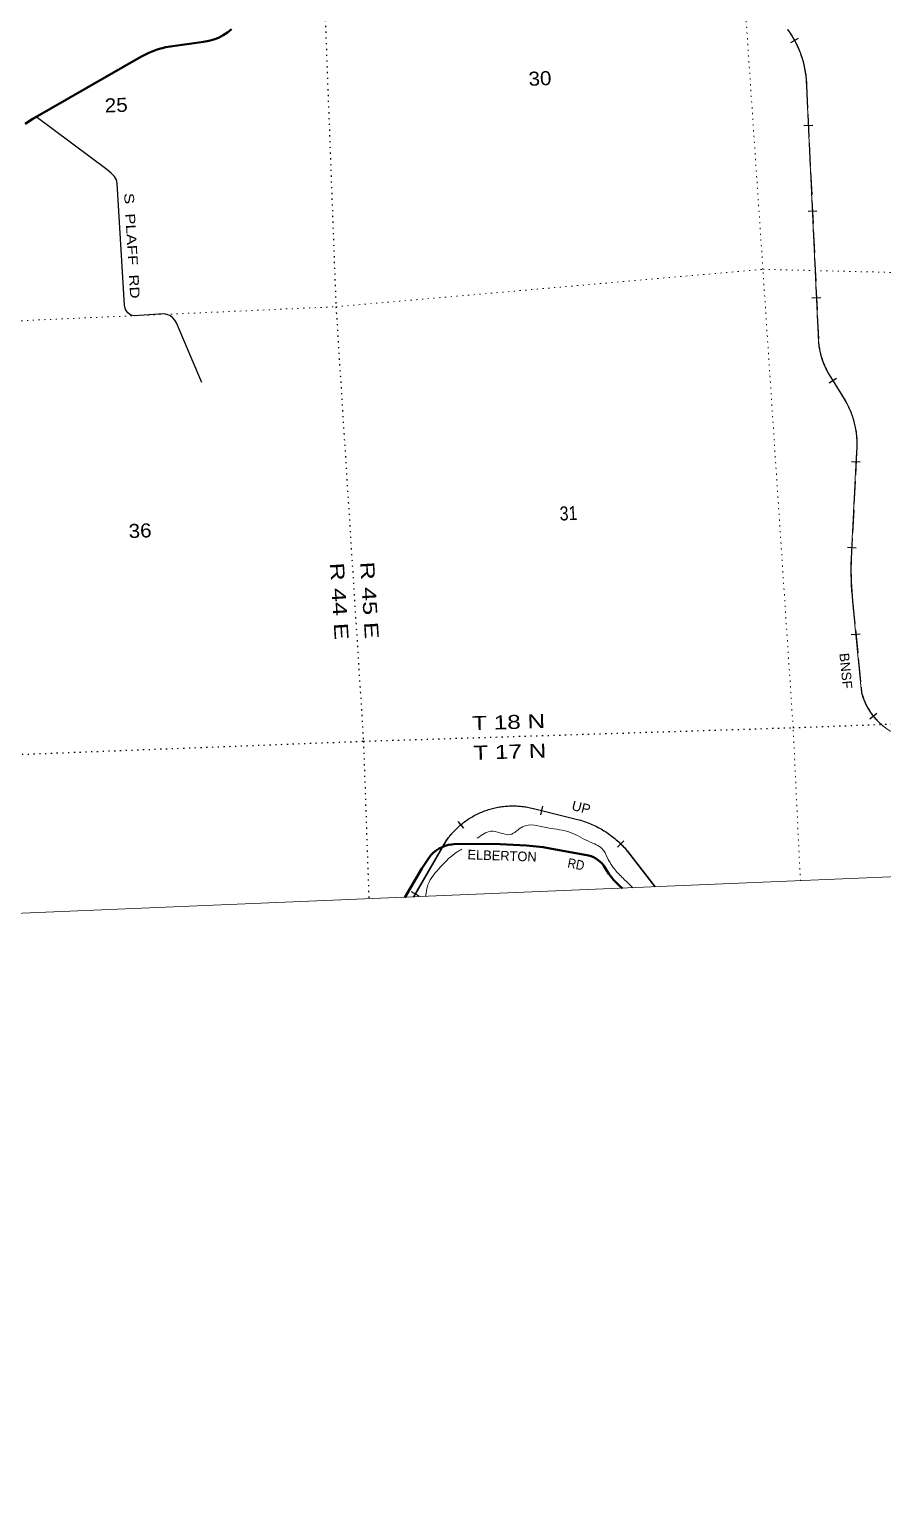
# Model space of a CAD drawing. Header units: feet. Extents: x 745759 to 1002271, y -170898 to 32007.
# Drawn here: x 950127 to 960788, y -170898 to -152439 of the extents above; entities that cross this region are included whole.
import ezdxf

# ---------------------------------------------------------------- set-up
doc = ezdxf.new("R2010")
doc.units = ezdxf.units.FT
doc.header["$LTSCALE"] = 48
doc.linetypes.add('DOTTED', pattern=[1.5, 0.3, -1.2])
doc.linetypes.add('LONG_DASHED', pattern=[7.5, 6, -1.5])
for name, color, linetype, lineweight in [('26', 7, 'Continuous', 40), ('29', 7, 'Continuous', 25), ('34', 7, 'Continuous', 13), ('39', 7, 'Continuous', 13), ('4', 7, 'Continuous', 13), ('6', 7, 'DOTTED', 25), ('63', 7, 'Continuous', 25), ('7', 7, 'DOTTED', 13)]:
    doc.layers.add(name, color=color, linetype=linetype, lineweight=lineweight)
doc.layers.add('27', color=7, linetype='Continuous')
doc.layers.add('30', color=7, linetype='Continuous')

msp = doc.modelspace()

# ---------------------------------------------------------------- linework, layer by layer
at = {"layer": '26'}
for points in [[(950073.5, -153618.49), (950169.59, -153554.22), (951516.04, -152780.17), (951616.91, -152729.52), (951722.51, -152689.7), (951831.7, -152661.14), (951888.33, -152651.02), (952303.2, -152593.25), (952367.36, -152582.46), (952430.05, -152565.03), (952490.57, -152541.13), (952548.26, -152511.05), (952602.48, -152475.1), (952652.66, -152433.67)], [(954817.3, -163287.11), (955029.7, -162924.98), (955120.99, -162788.4), (955147.44, -162755.42), (955177.19, -162725.39), (955209.92, -162698.64), (955245.27, -162675.45), (955282.84, -162656.09), (955322.24, -162640.76), (955363.02, -162629.63), (955404.74, -162622.82), (955431.12, -162620.8), (955924.41, -162617.44), (956340.26, -162638.9), (956546.73, -162658.33), (956633.18, -162673.03), (957114.09, -162763.29), (957146.32, -162772.32), (957177.42, -162784.67), (957207.07, -162800.2), (957234.93, -162818.75), (957260.69, -162840.11), (957284.09, -162864.05), (957304.85, -162890.3), (957317.83, -162910.12), (957368.21, -162990.07), (957426.66, -163064.32), (957492.56, -163132.06), (957539.4, -163172.74)]]:
    msp.add_lwpolyline(points, dxfattribs=at)
at = {"layer": '29'}
msp.add_lwpolyline([(952279.91, -156851.72), (952147.97, -156537.24), (951963.45, -156103.5), (951943.44, -156070.13), (951912.32, -156036.77), (951885.64, -156016.75), (951845.62, -156001.18), (951805.61, -155994.51), (951436.57, -156016.75), (951392.1, -156007.85), (951356.53, -155981.16), (951325.41, -155938.9), (951312.07, -155883.29), (951223.15, -154361.87), (951214.26, -154318.49), (951187.58, -154277.34), (951147.56, -154233.97), (951094.2, -154189.48), (950211.62, -153528.86)], dxfattribs=at)
at = {"layer": '34'}
for p, q in [((959838, -153138.46), (959987.42, -156342.86)), ((960137.88, -156781.09), (960266.76, -156988.85)), ((960462.43, -157722.86), (960396.44, -159049.12)), ((956427.51, -162176.98), (956976.24, -162312.27)), ((954928.8, -163282.44), (955333.73, -162581.12)), ((957601.93, -162710.68), (957944.49, -163155.7))]:
    msp.add_line(p, q, dxfattribs=at)
at = {"layer": '34', "lineweight": 25}
for p, q in [((956518.07, -162254.41), (956544.55, -162147.02)), ((955556.05, -162419.92), (955484.69, -162335.41)), ((957476.86, -162657.86), (957553.94, -162578.54)), ((954998.65, -163272.26), (954902.86, -163216.95))]:
    msp.add_line(p, q, dxfattribs=at)
at = {"layer": '34'}
msp.add_lwpolyline([(960413.5, -159583.43), (960526.1, -160726.39), (960526.92, -160729.93)], dxfattribs=at)
at = {"layer": '34', "lineweight": 25}
for points in [[(954927.85, -163281.89), (955332.8, -162580.53), (955342.94, -162565.96), (955353.35, -162551.72), (955363.99, -162537.67), (955374.86, -162523.65), (955386.01, -162509.94), (955397.34, -162496.49), (955408.91, -162483.06), (955420.75, -162469.95), (955432.79, -162457.09), (955445.13, -162444.32), (955457.61, -162431.9), (955470.25, -162419.58), (955483.23, -162407.5), (955496.34, -162395.74), (955509.71, -162384.17), (955523.18, -162372.8), (955536.99, -162361.66), (955550.84, -162350.79), (955565.04, -162340.15), (955579.28, -162329.8), (955593.78, -162319.62), (955608.4, -162309.78), (955623.23, -162300.19), (955638.16, -162290.8), (955653.37, -162281.72), (955668.69, -162272.85), (955684.13, -162264.31), (955699.7, -162255.96), (955715.49, -162248.02), (955731.38, -162240.28), (955747.32, -162232.81), (955763.46, -162225.6), (955779.73, -162218.73), (955796.2, -162212.12), (955812.62, -162205.73), (955829.29, -162199.73), (955845.99, -162194.02), (955862.8, -162188.5), (955879.61, -162183.35), (955896.7, -162178.52), (955913.76, -162173.9), (955930.88, -162169.71), (955948.04, -162165.67), (955965.42, -162162.01), (955982.71, -162158.66), (956000.05, -162155.6), (956017.58, -162152.79), (956035.06, -162150.43), (956052.54, -162148.21), (956070.12, -162146.42), (956087.81, -162144.81), (956105.36, -162143.6), (956123.02, -162142.73), (956140.67, -162142.09), (956158.36, -162141.72), (956176, -162141.81), (956193.74, -162142.09), (956211.39, -162142.68), (956229.04, -162143.63), (956246.6, -162144.9), (956264.2, -162146.44), (956281.79, -162148.22), (956299.31, -162150.43), (956316.79, -162152.87), (956334.27, -162155.68), (956351.73, -162158.71), (956369.03, -162162.13), (956386.3, -162165.78), (956403.49, -162169.73), (956420.66, -162174.04), (956427.78, -162175.91), (956976.51, -162311.2), (956997.04, -162316.71), (957017.32, -162322.65), (957037.5, -162328.94), (957057.74, -162335.5), (957077.75, -162342.49), (957097.54, -162349.81), (957117.38, -162357.4), (957137, -162365.42), (957156.39, -162373.76), (957175.81, -162382.49), (957194.91, -162391.51), (957213.94, -162400.76), (957232.85, -162410.49), (957251.44, -162420.5), (957269.93, -162430.86), (957288.24, -162441.43), (957306.43, -162452.47), (957324.32, -162463.68), (957342.1, -162475.37), (957359.57, -162487.22), (957376.95, -162499.44), (957394.01, -162511.93), (957410.85, -162524.75), (957427.52, -162537.78), (957443.94, -162551.24), (957460.19, -162564.91), (957476.1, -162578.87)], [(957476.1, -162578.87), (957491.85, -162593.03), (957507.23, -162607.61), (957522.43, -162622.38), (957537.34, -162637.32), (957552.04, -162652.6), (957566.4, -162668.15), (957580.57, -162684.03), (957594.46, -162699.97), (957602.79, -162709.99), (957945.36, -163155.03)]]:
    msp.add_lwpolyline(points, dxfattribs=at)
at = {"layer": '34'}
for centre, radius, start, end in [((958599.79, -153167.81), 1238.56, 1.35782, 36.02083), ((960948.79, -156257.73), 965.13, 185.06027, 212.83811), ((959356.81, -157624.51), 1109.99, 354.9166, 34.93659), ((963886.01, -159205.13), 3493.05, 177.44017, 186.21739), ((961292.77, -160527.88), 791.95, 194.51654, 265.24945), ((956166.98, -163154.05), 1011.21, 75.06955, 145.48792), ((956668.89, -163485.48), 1212.8, 39.70618, 75.31969)]:
    msp.add_arc(centre, radius, start, end, dxfattribs=at)
at = {"layer": '39'}
for points in [[(955720.33, -162546.77), (955894.55, -162459.68), (956003.87, -162477.38), (956133.52, -162500.29), (956286.52, -162405.35), (956606.74, -162416.44), (956886.6, -162473.51), (957126.67, -162590.66), (957283.02, -162676.97), (957350.01, -162791.12), (957446.66, -162942.35), (957560.07, -163060.65), (957669.2, -163166.73)], [(955077.6, -163275.66), (955107.25, -163128.76), (955268.91, -162900.45), (955472.61, -162716.78), (955530.63, -162684.3)]]:
    msp.add_spline(points, degree=3, dxfattribs=at)
at = {"layer": '4'}
msp.add_lwpolyline([(745759.19, 12310.89), (776820.48, 13358.05), (807880.31, 14447.96), (838938.61, 15580.58), (869995.32, 16755.93), (901050.39, 17973.99), (932103.74, 19234.78), (963155.34, 20538.27), (994205.12, 21881.75), (1002271.19, -161246.56), (970969.51, -162603.69), (939665.99, -163917.76), (908360.69, -165188.77), (877053.68, -166416.71), (845745, -167601.59), (814434.73, -168743.41), (783122.91, -169842.15), (751809.62, -170897.82)], close=True, dxfattribs=at)
msp.add_lwpolyline([(745759.19, 12310.89), (776820.48, 13358.05), (807880.31, 14447.96), (838938.61, 15580.58), (869995.32, 16755.93), (901050.39, 17973.99), (932103.74, 19234.78), (963155.34, 20538.27), (994205.12, 21881.75), (1002271.19, -161246.56), (970969.51, -162603.69), (939665.99, -163917.76), (908360.69, -165188.77), (877053.68, -166416.71), (845745, -167601.59), (814434.73, -168743.41), (783122.91, -169842.15), (751809.62, -170897.82)], close=True, dxfattribs=at)
at = {"layer": '6'}
for points in [[(952390.6, -117548.35), (952402.06, -118112.74), (952647.45, -123455.58), (952899.77, -128820.32), (953098.41, -134249.73), (953338.31, -139655.28), (953560.38, -145067.6), (953756.07, -150523.33), (953956.76, -155904.29), (954300.2, -161333.82), (954368.03, -163305.96)], [(939584.25, -161882.49), (944038.58, -161709.33), (948882.61, -161541.37), (954300.2, -161333.82), (959671.08, -161164.46), (965020.74, -160967.74), (968045.4, -160832.77)]]:
    msp.add_lwpolyline(points, dxfattribs=at)
at = {"layer": '63'}
for p, q in [((959640.96, -152601.87), (959738.02, -152548.83)), ((959805.16, -153638.9), (959915.65, -153633.74)), ((959857.71, -154709.82), (959968.2, -154704.67)), ((959905.68, -155794.55), (960016.17, -155789.4)), ((960120.24, -156854.15), (960214.24, -156795.84)), ((960400.49, -157838.7), (960510.96, -157844.2)), ((960349.81, -158909.72), (960460.28, -158915.21)), ((960398.23, -160000.7), (960508.3, -159989.86)), ((960630.52, -161053.45), (960716.64, -160984.04))]:
    msp.add_line(p, q, dxfattribs=at)
at = {"layer": '63', "linetype": 'LONG_DASHED'}
for points in [[(959602.42, -152438.78), (959610.75, -152450.44), (959623.2, -152468.25), (959635.28, -152486.18), (959647, -152504.38), (959658.35, -152522.72), (959669.45, -152541.3), (959680.31, -152560.02), (959690.68, -152578.99), (959700.81, -152598.09), (959710.57, -152617.45), (959720.07, -152636.95), (959729.1, -152656.58), (959737.87, -152676.32), (959746.28, -152696.21), (959754.32, -152716.36), (959761.99, -152736.52), (959769.42, -152756.92), (959776.35, -152777.34), (959783.04, -152798.02), (959789.24, -152818.7), (959795.19, -152839.52), (959800.77, -152860.34), (959805.98, -152881.43), (959810.69, -152902.52), (959815.16, -152923.61), (959819.26, -152944.97), (959822.99, -152966.21), (959826.35, -152987.58), (959829.21, -153009.09), (959831.83, -153030.48), (959834.08, -153052), (959835.83, -153073.66), (959837.33, -153095.19), (959838.46, -153116.74), (959839.1, -153138.42), (959988.52, -156342.78), (959990.1, -156359.56), (959992.06, -156376.22), (959994.31, -156392.87), (959996.76, -156409.59), (959999.58, -156426.18), (960002.68, -156442.64), (960005.99, -156459.19), (960009.67, -156475.61), (960013.63, -156491.9), (960017.88, -156508.27), (960022.41, -156524.42), (960027.13, -156540.55), (960032.23, -156556.65), (960037.61, -156572.53), (960043.26, -156588.38), (960049.12, -156604.13), (960055.34, -156619.83), (960061.76, -156635.34)], [(960061.75, -156635.32), (960068.53, -156650.79), (960075.5, -156666.05), (960082.75, -156681.28), (960090.28, -156696.29), (960098.08, -156711.18), (960106.06, -156725.96), (960114.43, -156740.61), (960122.97, -156755.14), (960131.79, -156769.46), (960138.81, -156780.51), (960267.71, -156988.29), (960267.86, -156988.57), (960278.9, -157004.57), (960289.51, -157020.68), (960299.88, -157037.11), (960310.01, -157053.62), (960319.9, -157070.34), (960329.33, -157087.25), (960338.62, -157104.35), (960347.58, -157121.55), (960356.19, -157138.94), (960364.45, -157156.41), (960372.47, -157174.07), (960380.26, -157191.83), (960387.59, -157209.78), (960394.69, -157227.81), (960401.43, -157246.03), (960407.94, -157264.34), (960414.01, -157282.73), (960419.83, -157301.21), (960425.33, -157319.77), (960430.46, -157338.53), (960435.27, -157357.24), (960439.83, -157376.16), (960443.95, -157395.05), (960447.83, -157414.13), (960451.26, -157433.18), (960454.47, -157452.32), (960457.35, -157471.43), (960459.86, -157490.73), (960461.94, -157509.99), (960463.81, -157529.22), (960465.31, -157548.65), (960466.5, -157567.94), (960467.34, -157587.33), (960467.73, -157606.76), (960467.9, -157626.08), (960467.74, -157645.47), (960467.13, -157664.94), (960466.3, -157684.27), (960465.14, -157703.58), (960463.53, -157722.93), (960397.54, -159049.17), (960395.62, -159096.43), (960394.18, -159157.34), (960394.17, -159218.46), (960394.81, -159279.17), (960396.53, -159340.1), (960399.68, -159401.23), (960403.48, -159461.93), (960408.33, -159522.52), (960414.59, -159583.32), (960527.19, -160726.21), (960527.19, -160726.21), (960527.19, -160726.21), (960529.76, -160735.87), (960533.5, -160749.2), (960537.47, -160762.38), (960541.7, -160775.52), (960546.09, -160788.58), (960550.8, -160801.59), (960555.68, -160814.53), (960560.81, -160827.33), (960566.09, -160840.08), (960571.71, -160852.69), (960577.5, -160865.23), (960583.45, -160877.62), (960589.65, -160889.97), (960596.09, -160902.17), (960602.78, -160914.31), (960609.56, -160926.3), (960616.67, -160938.16), (960623.95, -160949.87), (960631.39, -160961.53), (960639.01, -160972.95), (960646.96, -160984.32), (960654.99, -160995.54), (960663.29, -161006.55), (960671.65, -161017.48), (960680.36, -161028.28), (960689.17, -161038.86), (960698.14, -161049.29), (960707.35, -161059.65), (960716.76, -161069.72), (960726.24, -161079.71), (960735.98, -161089.49), (960745.89, -161099.21), (960755.91, -161108.6), (960766.16, -161117.87), (960776.52, -161126.98)], [(960776.52, -161126.98), (960787.04, -161135.95), (960797.75, -161144.62)]]:
    msp.add_lwpolyline(points, dxfattribs=at)
at = {"layer": '7'}
for points in [[(959762.12, -163079.11), (959671.08, -161164.46), (959293.36, -155436.03), (958932.54, -150073.72), (958783.65, -144680.57), (958583.7, -139317.73), (958373.7, -133955.29), (958150.6, -128567.19), (958012.36, -123238.1), (957786.3, -117876.32), (957781.16, -117318.69)], [(944452.71, -156251.11), (948656.92, -156139.27), (953956.76, -155904.29), (959293.36, -155436.03), (964865.66, -155570.81), (970309.19, -155358.17), (970653.67, -155336.78)]]:
    msp.add_lwpolyline(points, dxfattribs=at)

# ---------------------------------------------------------------- texts
at = {"layer": '27'}
msp.add_text('ELBERTON', height=120, rotation=358.046, dxfattribs=at).set_placement((955599.08, -162809.72))
at = {"layer": '27', "width": 0.9}
msp.add_text('RD', height=120, rotation=349.37, dxfattribs=at).set_placement((956844.67, -162911.13))
at = {"layer": '30', "width": 1.3}
msp.add_text('S  PLAFF  RD', height=120, rotation=273.345, dxfattribs=at).set_placement((951309.38, -154485.97))
at = {"layer": '34', "width": 1.05}
msp.add_text('UP', height=120, rotation=346.15, dxfattribs=at).set_placement((956894.64, -162191.9))
at = {"layer": '6'}
for s, rotation, width, p in [('R 45 E', 273.619, 1.35, (954258.86, -159096.17)), ('R 44 E', 273.619, 1.35, (953881.37, -159107.97)), ('T 18 N', 1.806, 1.3, (955660.85, -161197.01)), ('T 17 N', 1.806, 1.3, (955675.8, -161566.14))]:
    msp.add_text(s, height=175, rotation=rotation, dxfattribs=dict(at, width=width)).set_placement(p)
at = {"layer": '63', "width": 1.05}
msp.add_text('BNSF', height=120, rotation=275.627, dxfattribs=at).set_placement((960248.85, -160237.45))
at = {"layer": '7'}
for s, width, p in [('30', 1.1, (956367.3, -153143.44)), ('25', 1.1, (951070.5, -153477.11)), ('31', 0.85, (956756.3, -158576.5)), ('36', 1.1, (951369.1, -158795.59))]:
    msp.add_text(s, height=175, rotation=2.343, dxfattribs=dict(at, width=width)).set_placement(p)

doc.saveas('drawing.dxf')
